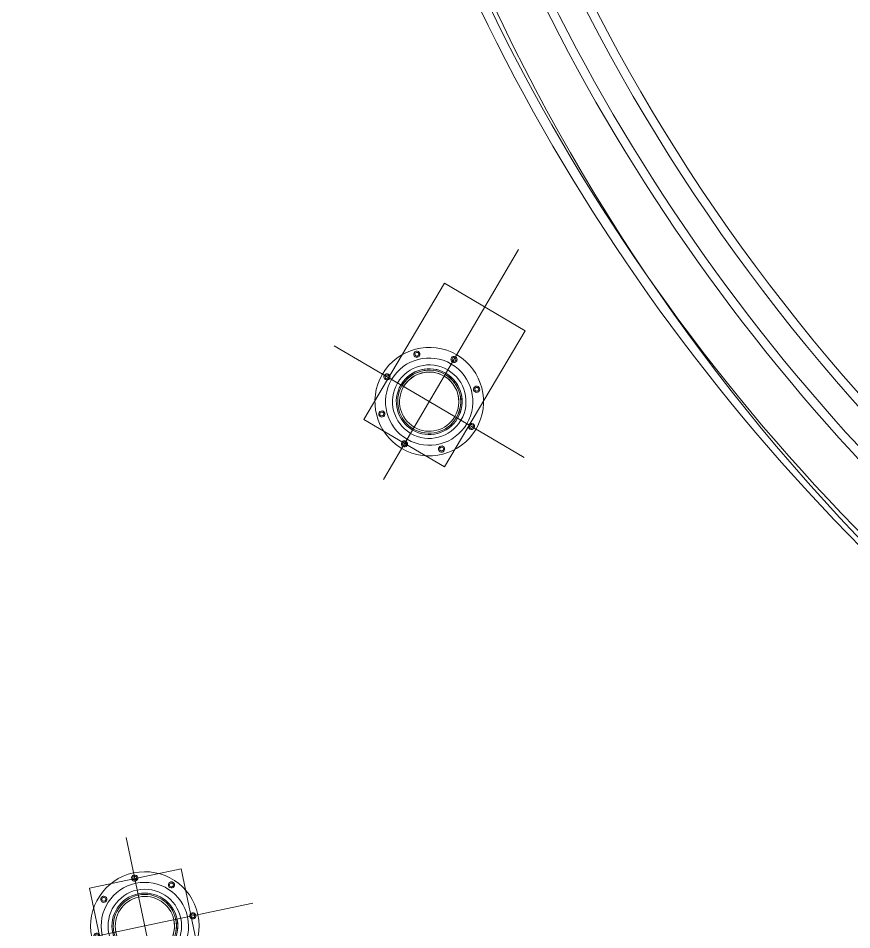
# Model space of a CAD drawing. Header units: metres. Extents: x -207 to 292, y -187 to 169.
# Drawn here: x -26.408 to -24.252, y -51.151 to -48.793 of the extents above; entities that cross this region are included whole.
import ezdxf

# ---------------------------------------------------------------- set-up
doc = ezdxf.new("R2010")
doc.units = ezdxf.units.M
doc.layers.add('EQUIPOS PIS', color=7, linetype='Continuous', lineweight=9)
doc.layers.add('P-SANR-FIXT', color=7, linetype='Continuous', lineweight=9)
doc.layers.add('PR10-ARQ-PL-001-Emplazamiento-C-1_dwg', color=7, linetype='Continuous', lineweight=9, true_color=0x767676)

# ---------------------------------------------------------------- blocks, each defined once
blk = doc.blocks.new('M_Estanque-Terraza - M_Estanque-Terraza-2090154-PLANTA EMPLAZAMIENTO ACTUALIZADO')
at = {"layer": 'P-SANR-FIXT'}
for centre, radius, start, end in [((-3.248601387895178e-15, 0), 4.905907101428718, 4.071109992273301e-13, 180.0000000000001), ((-3.248601387895178e-15, 0), 4.88317458242289, 4.134721085902572e-13, 180.0000000000001), ((-1.696641881242664e-15, 0), 5.151627146850166, 143.8798279624786, 180.0000000000001), ((-1.242570705970596e-15, 0), 5.151627146850166, 143.8798279624786, 180.0000000000001), ((-1.242570705970595e-15, 0), 5.126627146850165, 143.9008687572724, 180), ((-1.656194243939091e-15, 0), 5.126627146850165, 143.9008687572724, 180), ((-2.165734258596785e-15, 0), 4.998277258842649, 144.0122161212361, 180), ((-1.624300693947589e-15, 0), 4.975544739836833, 144.0325378934425, 179.9999999999996)]:
    blk.add_arc(centre, radius, start, end, dxfattribs=at)
blk = doc.blocks.new('M_Conexión Tubería 01 - M_Conexión Tubería 01-2148525-PLANTA EMPLAZAMIENTO ACTUALIZADO')
at = {"layer": 'P-SANR-FIXT'}
for p, q in [((4.807982618820523e-19, 0.4560213596067047), (0, -0.2337193233431331)), ((-0.121056759530488, 0.2845488335453442), (-0.1223607600807408, -0.1248759958061844)), ((-0.1223607600807408, -0.1248759958061844), (-0.121056759530488, 0.2845488335453442)), ((-0.1210567595304881, 0.2845488335453442), (-0.1223607600807408, -0.1248759958061844)), ((-0.1223607600807408, -0.1248759958061844), (-0.1210567595304881, 0.2845488335453442)), ((0.1210567595304879, 0.2837777123542332), (-0.121056759530488, 0.2845488335453442)), ((-0.121056759530488, 0.2845488335453442), (0.1210567595304879, 0.2837777123542332)), ((0.1210567595304879, 0.2837777123542332), (-0.1210567595304881, 0.2845488335453442)), ((-0.1210567595304881, 0.2845488335453442), (0.1210567595304879, 0.2837777123542332)), ((0.1197527589802353, -0.1256471169972887), (0.1210567595304879, 0.2837777123542332)), ((0.1210567595304879, 0.2837777123542332), (0.1197527589802353, -0.1256471169972887)), ((0.1197527589802353, -0.1256471169972887), (0.1210567595304879, 0.2837777123542332)), ((0.1210567595304879, 0.2837777123542332), (0.1197527589802353, -0.1256471169972887)), ((-0.2852677441164753, -5.952338160474735e-19), (0, -9.217255125359901e-16)), ((0.2852677441164753, -5.952338160474735e-19), (0, -9.217255125359901e-16)), ((-0.1223607600807408, -0.1248759958061844), (0.1197527589802353, -0.1256471169972887)), ((0.1197527589802353, -0.1256471169972887), (-0.1223607600807408, -0.1248759958061844)), ((-0.1223607600807408, -0.1248759958061844), (0.1197527589802353, -0.1256471169972887)), ((0.1197527589802353, -0.1256471169972887), (-0.1223607600807408, -0.1248759958061844))]:
    blk.add_line(p, q, dxfattribs=at)
for centre, radius, start, end in [((-4.694572896239975e-19, 0), 0.1404376754616015, 4.071109992273301e-13, 180.0000000000003), ((-4.909815521444375e-19, 0), 0.1404376754616015, 4.071109992273301e-13, 180.0000000000003), ((-1.489132538099087e-19, 0), 0.1404376754616015, 4.071109992273301e-13, 180.0000000000003), ((-1.75697018796002e-19, 0), 0.1404376754616015, 4.071109992273301e-13, 180.0000000000003), ((-1.913208817045541e-19, 0), 0.1404376754616015, 4.071109992273301e-13, 180.0000000000003), ((-2.195926336343104e-19, 0), 0.1404376754616015, 4.071109992273301e-13, 180.0000000000003), ((9.879739200808176e-15, 0.1266876754616023), 0.008000000000000038, 3.180554681463517e-13, 180.0000000000001), ((1.002355749141812e-14, 0.1266876754616023), 0.007999999999999998, 8.237636624990509e-13, 180.0000000000006), ((1.002355749141812e-14, 0.1266876754616023), 0.008000000000000038, 3.180554681463517e-13, 180.0000000000001), ((9.879739200808176e-15, 0.1266876754616023), 0.007999999999999998, 8.221733851583191e-13, 180.0000000000006), ((9.879739200808176e-15, 0.1266876754616023), 0.008000000000000005, 180.0000000000005, 359.9999999999994), ((1.002355749141812e-14, 0.1266876754616023), 0.00799999999999999, 180.0000000000009, 5.088887490341627e-14), ((1.002355749141812e-14, 0.1266876754616023), 0.008000000000000005, 180.0000000000005, 1.017777498068325e-13), ((9.879739200808176e-15, 0.1266876754616023), 0.007999999999999993, 180.0000000000008, 6.106664988409952e-13), ((1.002355749141812e-14, 0.1266876754616023), 0.004999999999999996, 1.660249543723956e-12, 180.000000000001), ((1.002355749141812e-14, 0.1266876754616023), 0.005000000000000011, 1.170444122778574e-12, 180.0000000000002), ((1.002355749141812e-14, 0.1266876754616023), 0.005000000000000016, 8.078608890917333e-13, 180.0000000000002), ((1.002355749141812e-14, 0.1266876754616023), 0.004999999999999998, 1.307207974081505e-12, 180.000000000001), ((1.002355749141812e-14, 0.1266876754616023), 0.005000000000000011, 1.170444122778574e-12, 180.0000000000002), ((1.002355749141812e-14, 0.1266876754616023), 0.004999999999999996, 1.660249543723956e-12, 180.000000000001), ((1.002355749141812e-14, 0.1266876754616023), 0.005000000000000004, 180.0000000000009, 5.59777623937579e-13), ((1.002355749141812e-14, 0.1266876754616023), 0.004999999999999986, 180.0000000000004, 1.017777498068325e-13), ((1.002355749141812e-14, 0.1266876754616023), 0.004999999999999986, 180.0000000000004, 1.017777498068325e-13), ((1.002355749141812e-14, 0.1266876754616023), 0.005000000000000004, 180.0000000000009, 5.59777623937579e-13), ((1.002355749141812e-14, 0.1266876754616023), 0.004999999999999986, 180.0000000000004, 359.9999999999994), ((1.002355749141812e-14, 0.1266876754616023), 0.004999999999999989, 180.000000000001, 5.088887490341627e-14), ((-1.756970187960022e-19, 0), 0.1129167549637501, 4.071109992273301e-13, 180.0000000000001), ((-1.913208817045541e-19, 0), 0.1129167549637501, 4.071109992273301e-13, 180.0000000000001), ((-0.08958171441165648, 0.08958171441165631), 0.00799999999999999, 44.99999999999954, 224.9999999999987), ((-0.08958171441165648, 0.08958171441165631), 0.00800000000000001, 45.00000000000007, 224.9999999999991), ((-0.08958171441165658, 0.08958171441165622), 0.008, 44.99999999999957, 224.9999999999987), ((-0.08958171441165658, 0.08958171441165622), 0.008000000000000021, 45.00000000000011, 224.9999999999991), ((-0.08958171441165648, 0.08958171441165631), 0.007999999999999991, 224.9999999999993, 44.99999999999955), ((-0.08958171441165648, 0.08958171441165631), 0.00800000000000001, 224.9999999999997, 45), ((-0.08958171441165658, 0.08958171441165622), 0.007999999999999991, 224.9999999999994, 44.99999999999951), ((-0.08958171441165658, 0.08958171441165622), 0.007999999999999991, 224.9999999999997, 44.99999999999997), ((-1.102255932744489e-19, 0), 0.09511743380836475, 4.007498898644031e-13, 180.0000000000002), ((-1.489132538099087e-19, 0), 0.09511743380836475, 4.007498898644031e-13, 180.0000000000002), ((-0.08958171441165658, 0.08958171441165622), 0.005000000000000002, 44.9999999999995, 224.9999999999988), ((-0.08958171441165658, 0.08958171441165622), 0.005000000000000022, 44.99999999999989, 224.9999999999992), ((0.08958171441165441, 0.08958171441165154), 0.007999999999999991, 134.9999999999991, 314.9999999999987), ((0.08958171441165441, 0.08958171441165154), 0.007999999999999991, 134.9999999999995, 314.999999999999), ((0.08958171441165431, 0.08958171441165164), 0.008, 134.9999999999991, 314.9999999999986), ((0.08958171441165431, 0.08958171441165164), 0.007999999999999991, 134.9999999999994, 314.999999999999), ((0.08958171441165441, 0.08958171441165154), 0.00800000000000001, 314.9999999999986, 134.9999999999983), ((0.08958171441165441, 0.08958171441165154), 0.007999999999999991, 314.999999999999, 134.9999999999988), ((0.08958171441165431, 0.08958171441165164), 0.008, 314.9999999999986, 134.9999999999985), ((0.08958171441165431, 0.08958171441165164), 0.007999999999999991, 314.9999999999991, 134.9999999999989), ((0.08958171441165431, 0.08958171441165164), 0.005000000000000012, 314.9999999999985, 134.9999999999981), ((0.08958171441165431, 0.08958171441165164), 0.005000000000000002, 314.999999999999, 134.9999999999988), ((-0.08958171441165658, 0.08958171441165622), 0.004999999999999992, 224.9999999999989, 44.99999999999904), ((-0.08958171441165658, 0.08958171441165622), 0.005000000000000002, 224.9999999999995, 44.9999999999996), ((-4.694572896239978e-19, 0), 0.08511743380836281, 359.9999999999996, 179.9999999999998), ((-3.493639899714794e-19, 0), 0.08511743380836281, 359.9999999999996, 179.9999999999998), ((-3.483015126168794e-19, 0), 0.08511743380836281, 2.671665932429354e-13, 179.9999999999998), ((-3.657967806128369e-19, 0), 0.08511743380836267, 4.198332179531842e-13, 180.0000000000003), ((-2.195926336343104e-19, 0), 0.08511743380836269, 4.071109992273301e-13, 180.0000000000002), ((-3.329311993301213e-19, 0), 0.08511743380836267, 7.760553422770981e-13, 180.0000000000003), ((6.475419452195454e-21, 0), 0.08164200972660798, 359.9999999999996, 179.9999999999998), ((-9.806885139100636e-19, 0), 0.08164200972660787, 4.071109992273301e-13, 180.0000000000002), ((-1.557710568941704e-18, 0), 0.07664200972660785, 4.198332179531842e-13, 180.0000000000003), ((-1.557710568941704e-18, 0), 0.07664200972660799, 359.9999999999996, 179.9999999999998), ((-1.557710568941704e-18, 0), 0.07664200972660785, 4.198332179531842e-13, 180.0000000000003), ((-1.557710568941704e-18, 0), 0.07664200972660799, 359.9999999999996, 179.9999999999998), ((-1.557710568941704e-18, 0), 0.07664200972660788, 4.007498898644031e-13, 180.0000000000002), ((-1.557710568941704e-18, 0), 0.07664200972660799, 359.9999999999996, 179.9999999999998), ((-1.557710568941704e-18, 0), 0.07664200972660799, 359.9999999999996, 179.9999999999998), ((-1.557710568941704e-18, 0), 0.07664200972660788, 4.007498898644031e-13, 180.0000000000002), ((0.08958171441165431, 0.08958171441165164), 0.005000000000000012, 134.999999999999, 314.9999999999986), ((0.08958171441165431, 0.08958171441165164), 0.004999999999999992, 134.9999999999994, 314.999999999999), ((-4.694572896239975e-19, 0), 0.1404376754616015, 180.0000000000002, 1.017777498068325e-13), ((-4.909815521444375e-19, 0), 0.1404376754616015, 180.0000000000002, 1.017777498068325e-13), ((-1.489132538099087e-19, 0), 0.1404376754616015, 180.0000000000002, 1.017777498068325e-13), ((-1.75697018796002e-19, 0), 0.1404376754616015, 180.0000000000002, 1.017777498068325e-13), ((-1.913208817045541e-19, 0), 0.1404376754616015, 180.0000000000002, 1.017777498068325e-13), ((-2.195926336343104e-19, 0), 0.1404376754616015, 180.0000000000002, 1.017777498068325e-13), ((-0.1266876754615931, 1.078433293065306e-14), 0.008000000000000007, 90.00000000000061, 270.0000000000002), ((-0.1266876754615931, 1.078433293065306e-14), 0.007999999999999998, 90.00000000000097, 270.0000000000006), ((-0.1266876754615931, 1.091969132181535e-14), 0.008000000000000007, 90.00000000000061, 270.0000000000002), ((-0.1266876754615931, 1.091969132181535e-14), 0.007999999999999998, 90.00000000000097, 270.0000000000006), ((-0.1266876754615931, 1.091969132181535e-14), 0.005000000000000001, 90.00000000000006, 270), ((-0.1266876754615931, 1.091969132181535e-14), 0.005000000000000002, 90.00000000000037, 270.0000000000003), ((-0.1266876754615931, 1.078433293065306e-14), 0.007999999999999993, 270.0000000000001, 89.9999999999999), ((-0.1266876754615931, 1.078433293065306e-14), 0.008000000000000031, 270.0000000000007, 90.00000000000034), ((-0.1266876754615931, 1.091969132181535e-14), 0.007999999999999993, 270.0000000000001, 89.9999999999999), ((-0.1266876754615931, 1.091969132181535e-14), 0.008000000000000031, 270.0000000000007, 90.00000000000034), ((-0.1266876754615931, 1.091969132181535e-14), 0.004999999999999998, 270.0000000000002, 89.99999999999993), ((-0.1266876754615931, 1.091969132181535e-14), 0.005000000000000011, 270.0000000000007, 90.0000000000004), ((-1.756970187960022e-19, 0), 0.1129167549637501, 180.0000000000002, 1.526666247102488e-13), ((-1.913208817045541e-19, 0), 0.1129167549637501, 180.0000000000002, 1.526666247102488e-13), ((-1.102255932744489e-19, 0), 0.09511743380836474, 180.0000000000002, 5.088887490341627e-14), ((-1.489132538099087e-19, 0), 0.09511743380836474, 180.0000000000002, 5.088887490341627e-14), ((-4.694572896239978e-19, 0), 0.0851174338083628, 179.9999999999998, 359.9999999999992), ((-3.493639899714794e-19, 0), 0.08511743380836283, 179.9999999999998, 359.9999999999989), ((-3.483015126168794e-19, 0), 0.0851174338083628, 179.9999999999998, 359.9999999999985), ((-3.657967806128369e-19, 0), 0.08511743380836267, 180.0000000000002, 359.9999999999994), ((-2.195926336343104e-19, 0), 0.08511743380836267, 180.0000000000002, 5.088887490341627e-14), ((-3.329311993301213e-19, 0), 0.08511743380836267, 180.0000000000002, 359.999999999999), ((6.475419452195454e-21, 0), 0.08164200972660797, 179.9999999999998, 359.9999999999992), ((-9.806885139100636e-19, 0), 0.08164200972660786, 180.0000000000002, 5.088887490341627e-14), ((-1.557710568941704e-18, 0), 0.07664200972660787, 180.0000000000002, 359.9999999999994), ((-1.557710568941704e-18, 0), 0.07664200972660799, 179.9999999999998, 359.9999999999989), ((-1.557710568941704e-18, 0), 0.07664200972660787, 180.0000000000002, 359.9999999999994), ((-1.557710568941704e-18, 0), 0.07664200972660799, 179.9999999999998, 359.9999999999989), ((-1.557710568941704e-18, 0), 0.07664200972660787, 180.0000000000002, 359.999999999999), ((-1.557710568941704e-18, 0), 0.07664200972660798, 179.9999999999998, 359.9999999999985), ((-1.557710568941704e-18, 0), 0.07664200972660798, 179.9999999999998, 359.9999999999985), ((-1.557710568941704e-18, 0), 0.07664200972660787, 180.0000000000002, 359.999999999999), ((0.1266876754615873, 6.996336843201334e-15), 0.007999999999999991, 89.99999999999913, 269.9999999999986), ((0.1266876754615873, 6.996336843201334e-15), 0.00800000000000001, 89.99999999999946, 269.9999999999991), ((0.1266876754615873, 7.131695234363634e-15), 0.007999999999999991, 89.99999999999912, 269.9999999999986), ((0.1266876754615873, 7.131695234363634e-15), 0.00800000000000001, 89.99999999999946, 269.9999999999991), ((0.1266876754615873, 7.131695234363634e-15), 0.005000000000000001, 89.99999999999909, 269.9999999999987), ((0.1266876754615873, 7.131695234363634e-15), 0.005000000000000003, 89.99999999999974, 269.9999999999991), ((0.1266876754615873, 6.996336843201334e-15), 0.00799999999999999, 269.9999999999985, 89.99999999999832), ((0.1266876754615873, 6.996336843201334e-15), 0.00800000000000001, 269.9999999999989, 89.99999999999882), ((0.1266876754615873, 7.131695234363634e-15), 0.00799999999999999, 269.9999999999986, 89.99999999999832), ((0.1266876754615873, 7.131695234363634e-15), 0.00800000000000001, 269.9999999999989, 89.99999999999885), ((0.1266876754615873, 7.131695234363634e-15), 0.004999999999999998, 269.9999999999986, 89.99999999999834), ((0.1266876754615873, 7.131695234363634e-15), 0.005000000000000011, 269.9999999999991, 89.99999999999882), ((-0.08958171441165594, -0.08958171441165307), 0.00800000000000001, 135.0000000000002, 314.9999999999997), ((-0.08958171441165594, -0.08958171441165307), 0.00799999999999999, 135.0000000000007, 315.0000000000001), ((-0.08958171441165604, -0.08958171441165297), 0.00800000000000001, 135.0000000000002, 314.9999999999997), ((-0.08958171441165604, -0.08958171441165297), 0.008, 135.0000000000006, 315.0000000000001), ((-0.08958171441165594, -0.08958171441165307), 0.008, 315.0000000000001, 135), ((-0.08958171441165594, -0.08958171441165307), 0.00799999999999999, 315.0000000000005, 135.0000000000004), ((-0.08958171441165604, -0.08958171441165297), 0.008, 315.0000000000001, 135), ((-0.08958171441165604, -0.08958171441165297), 0.008, 315.0000000000005, 135.0000000000004), ((-0.08958171441165604, -0.08958171441165297), 0.005000000000000011, 135.0000000000001, 314.9999999999998), ((-0.08958171441165604, -0.08958171441165297), 0.005000000000000002, 135.0000000000005, 315.0000000000002), ((-0.08958171441165604, -0.08958171441165297), 0.005000000000000002, 315.0000000000001, 134.9999999999999), ((-0.08958171441165604, -0.08958171441165297), 0.004999999999999992, 315.0000000000005, 135.0000000000003), ((0.0895817144116576, -0.08958171441165932), 0.00799999999999999, 44.99999999999954, 224.9999999999988), ((0.0895817144116576, -0.08958171441165932), 0.00800000000000001, 45.00000000000001, 224.9999999999992), ((0.08958171441165749, -0.08958171441165942), 0.00799999999999999, 44.99999999999954, 224.9999999999988), ((0.08958171441165749, -0.08958171441165942), 0.008, 44.9999999999999, 224.9999999999992), ((0.0895817144116576, -0.08958171441165932), 0.007999999999999991, 224.9999999999989, 44.9999999999993), ((0.0895817144116576, -0.08958171441165932), 0.008, 224.9999999999994, 44.99999999999975), ((0.08958171441165749, -0.08958171441165942), 0.007999999999999991, 224.9999999999989, 44.99999999999923), ((0.08958171441165749, -0.08958171441165942), 0.00800000000000001, 224.9999999999995, 44.99999999999979), ((0.08958171441165749, -0.08958171441165942), 0.005000000000000002, 44.99999999999944, 224.9999999999988), ((0.08958171441165749, -0.08958171441165942), 0.005000000000000002, 44.99999999999989, 224.9999999999992), ((0.08958171441165749, -0.08958171441165942), 0.004999999999999982, 224.9999999999989, 44.99999999999887), ((0.08958171441165749, -0.08958171441165942), 0.005000000000000022, 224.9999999999996, 44.99999999999961), ((7.131695234363634e-15, -0.126687675461606), 0.008000000000000005, 359.9999999999996, 179.9999999999997), ((7.131695234363634e-15, -0.126687675461606), 0.007999999999999985, 4.707220928566004e-13, 180.0000000000003), ((7.275513524973575e-15, -0.126687675461606), 0.008000000000000005, 359.9999999999996, 179.9999999999997), ((7.275513524973575e-15, -0.126687675461606), 0.007999999999999985, 4.770832022195275e-13, 180.0000000000003), ((7.131695234363634e-15, -0.126687675461606), 0.008000000000000004, 179.9999999999997, 359.9999999999988), ((7.131695234363634e-15, -0.126687675461606), 0.007999999999999978, 180.0000000000002, 359.9999999999994), ((7.275513524973575e-15, -0.126687675461606), 0.008000000000000004, 179.9999999999997, 359.9999999999988), ((7.275513524973575e-15, -0.126687675461606), 0.007999999999999978, 180.0000000000002, 359.9999999999993), ((7.275513524973575e-15, -0.126687675461606), 0.005000000000000007, 359.9999999999996, 179.9999999999996), ((7.275513524973575e-15, -0.126687675461606), 0.005000000000000006, 2.798888119687895e-13, 180.0000000000003), ((7.275513524973575e-15, -0.126687675461606), 0.005, 179.9999999999997, 359.9999999999991), ((7.275513524973575e-15, -0.126687675461606), 0.004999999999999999, 180.0000000000003, 359.9999999999994)]:
    blk.add_arc(centre, radius, start, end, dxfattribs=at)
blk = doc.blocks.new('YADRAN_LASQUEMAS_ARQ_MO_002_TERRAZAS_rvt-1-PLANTA EMPLAZAMIENTO ACTUALIZADO')
at = {"layer": 'P-SANR-FIXT', "lineweight": 9}
for name, p, rotation in [('M_Estanque-Terraza - M_Estanque-Terraza-2090154-PLANTA EMPLAZAMIENTO ACTUALIZADO', (-20.57406544563441, -46.53043124814326), 51.65666728622195), ('M_Conexión Tubería 01 - M_Conexión Tubería 01-2148525-PLANTA EMPLAZAMIENTO ACTUALIZADO', (-25.34522886112842, -49.78508723063524), 329.5924839873563), ('M_Conexión Tubería 01 - M_Conexión Tubería 01-2148525-PLANTA EMPLAZAMIENTO ACTUALIZADO', (-26.0807667070097, -51.14170522925232), 191.9752595472243)]:
    blk.add_blockref(name, p, dxfattribs=dict(at, rotation=rotation))
blk = doc.blocks.new('PR10-ARQ-PL-001-Emplazamiento-C-1_dwg-674643-PLANTA EMPLAZAMIENTO ACTUALIZADO')
at = {"layer": 'EQUIPOS PIS'}
blk.add_circle((-20.51476849935949, -46.5792057454586), 5.147159958258274, dxfattribs=at)

msp = doc.modelspace()

# ---------------------------------------------------------------- block references
at = {"lineweight": 5}
msp.add_blockref('YADRAN_LASQUEMAS_ARQ_MO_002_TERRAZAS_rvt-1-PLANTA EMPLAZAMIENTO ACTUALIZADO', (0, 0), dxfattribs=at)
at = {"layer": 'PR10-ARQ-PL-001-Emplazamiento-C-1_dwg', "color": 7}
msp.add_blockref('PR10-ARQ-PL-001-Emplazamiento-C-1_dwg-674643-PLANTA EMPLAZAMIENTO ACTUALIZADO', (0, 0), dxfattribs=at)

doc.saveas('drawing.dxf')
